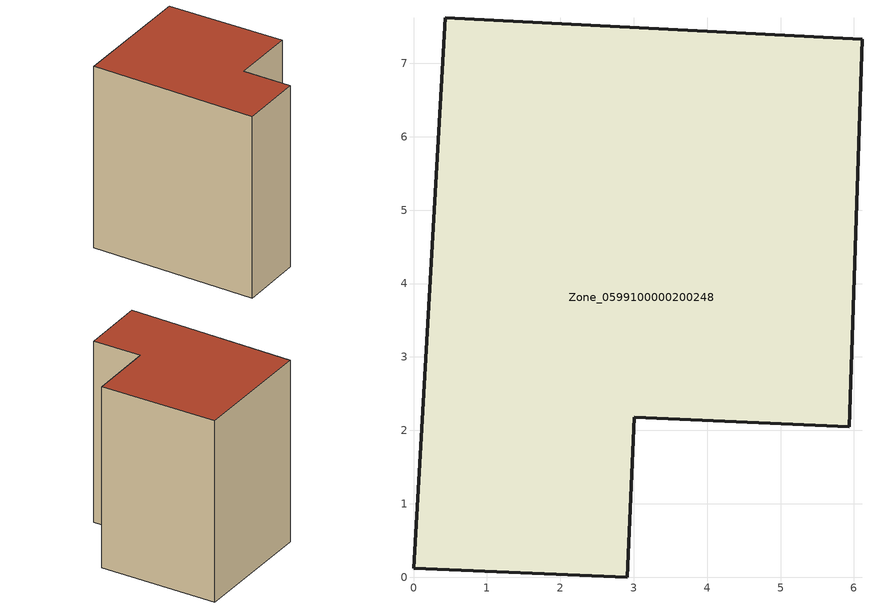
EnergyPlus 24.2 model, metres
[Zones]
Zone_0599100000200248
 floor ground (C_G): 0.43,7.62 6.11,7.33 5.94,2.05 3,2.18 2.91,0 0,0.12 z0
 wall outside (C_F): 6.11,7.33 0.43,7.62 0,0.12 2.91,0 3,2.18 5.94,2.05 6.11,7.33 z0:8.36
 roof outside (C_R): 0.43,7.62 0,0.12 2.91,0 3,2.18 5.94,2.05 6.11,7.33 z8.36
[BUILDING]
Pand.0599100000200248: North Axis=0; Terrain=City; Loads Convergence Tolerance Value=0.04; Temperature Convergence Tolerance Value=0.4; Solar Distribution=FullExterior; Maximum Number of Warmup Days=25; Minimum Number of Warmup Days=1
[Site:Location]
Rotterdam.The.Hague.AP_ZH_NLD Design_Conditions: Latitude=51.96; Longitude=4.45; Time Zone=1; Elevation=-4.5
[SITE:GROUNDTEMPERATURE:BUILDINGSURFACE]
18, 18, 18, 18, 18, 18, 18, 18, 18, 18, 18, 18
[MATERIAL] Thermal Absorptance=0.9; Solar Absorptance=0.7; Visible Absorptance=0.7
Name | Roughness | Thickness | Conductivity | Density | Specific Heat
G.TC.1946 | MediumSmooth | 0.15 | 1 | 540 | 1210
F.TC.1946 | Rough | 0.3 | 0.857143 | 1920 | 840
R.TC.1946 | MediumRough | 0.2 | 0.909091 | 1500 | 1000
[CONSTRUCTION]
C_G: G.TC.1946
C_F: F.TC.1946
C_R: R.TC.1946
[ZONE]
Zone_0599100000200248: Type=1; Multiplier=1; Ceiling Height=Autocalculate; Volume=Autocalculate; Floor Area=autocalculate; Part of Total Floor Area=Yes
[ZONEINFILTRATION:DESIGNFLOWRATE]
Infil_Zone_0599100000200248: Zone or ZoneList or Space or SpaceList=Zone_0599100000200248; Schedule=AlwaysOn; Design Flow Rate Calculation Method=Flow/Area; Flow Rate per Floor Area=0.003; Constant Term Coefficient=1; Temperature Term Coefficient=0; Velocity Term Coefficient=0; Velocity Squared Term Coefficient=0
[HVACTEMPLATE:ZONE:IDEALLOADSAIRSYSTEM]
Zone_0599100000200248: Maximum Heating Supply Air Temperature=50; Minimum Cooling Supply Air Temperature=13; Maximum Heating Supply Air Humidity Ratio=0.0156; Minimum Cooling Supply Air Humidity Ratio=0.0077; Heating Limit=NoLimit; Cooling Limit=NoLimit; Dehumidification Control Type=ConstantSensibleHeatRatio; Cooling Sensible Heat Ratio=0.7; Dehumidification Setpoint=60; Humidification Control Type=None; Humidification Setpoint=30; Outdoor Air Method=None; Outdoor Air Flow Rate per Person=0.00944; Outdoor Air Flow Rate per Zone Floor Area=0; Outdoor Air Flow Rate per Zone=0; Demand Controlled Ventilation Type=None; Outdoor Air Economizer Type=NoEconomizer; Heat Recovery Type=None; Sensible Heat Recovery Effectiveness=0.7; Latent Heat Recovery Effectiveness=0.65
[ZONECONTROL:THERMOSTAT]
ThermostatControl_Zone_0599100000200248: Zone or ZoneList=Zone_0599100000200248; Control Type Schedule=DualSetpointControlType; Control 1=Thermostat_Zone_0599100000200248; Temperature Difference Between Cutout And Setpoint=0
[THERMOSTATSETPOINT:DUALSETPOINT]
Thermostat_Zone_0599100000200248: Heating Setpoint Temperature Schedule=HeatingSetpoint_Zone_0599100000200248; Cooling Setpoint Temperature Schedule=CoolingSetpoint_Zone_0599100000200248
[SCHEDULE:COMPACT]
HeatingSetpoint_Zone_0599100000200248: Through: 12/31, For: AllDays, Until: 24:00, 21
CoolingSetpoint_Zone_0599100000200248: Through: 12/31, For: AllDays, Until: 24:00, 24
DualSetpointControlType: Through: 12/31, For: AllDays, Until: 24:00, 4
AlwaysOn: Through: 12/31, For: AllDays, Until: 24:00, 1
